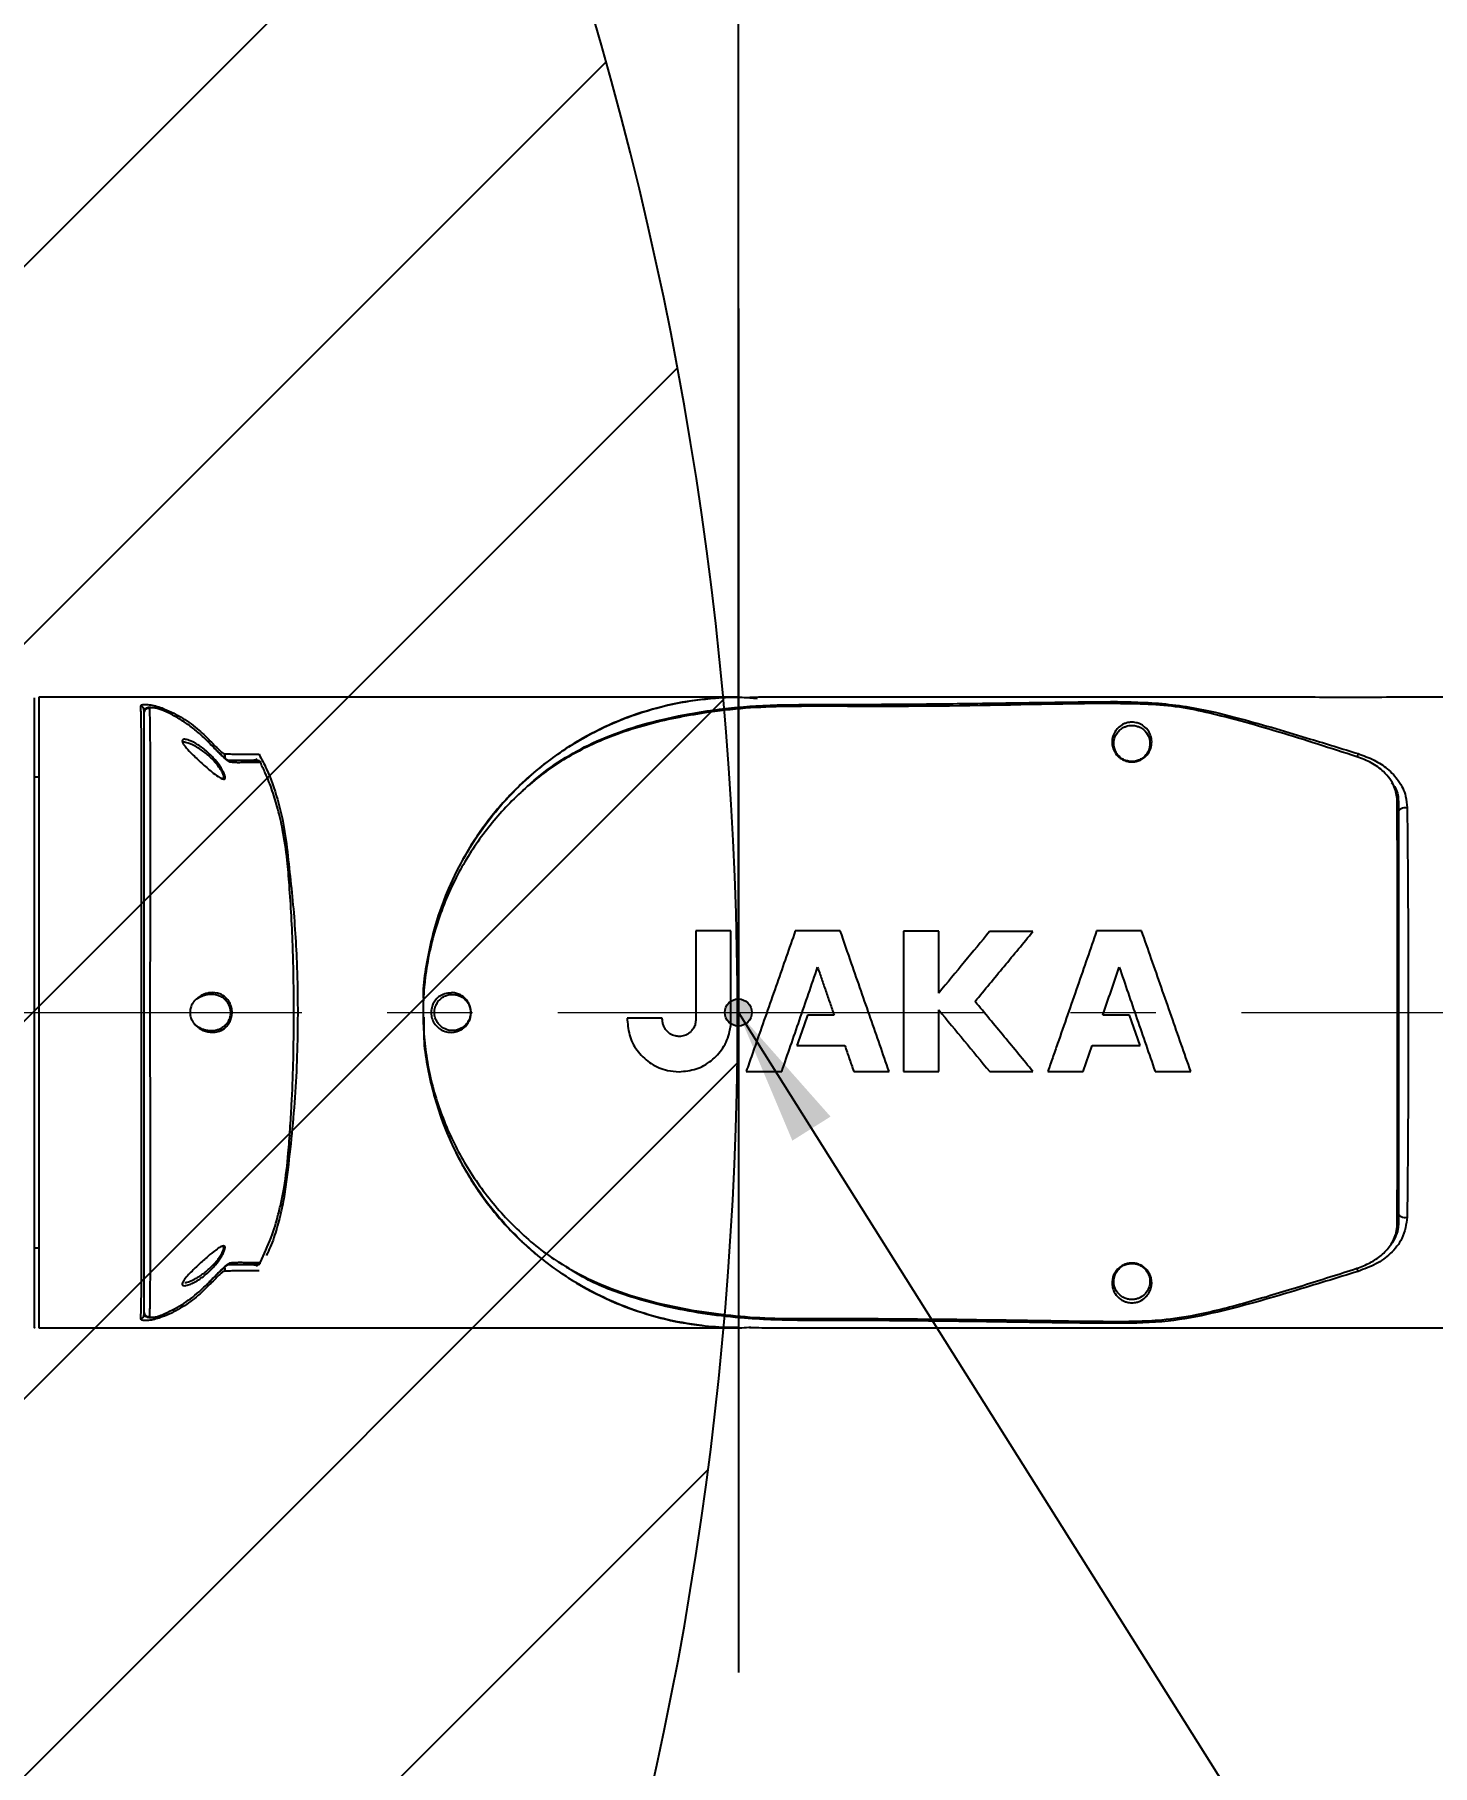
# Model space of a CAD drawing. Header units: millimetres. Extents: x 0 to 841, y 0 to 594.
# Drawn here: x 401.3 to 442.8, y 423.7 to 475.2 of the extents above; entities that cross this region are included whole.
import ezdxf

# ---------------------------------------------------------------- set-up
doc = ezdxf.new("R2010")
doc.units = ezdxf.units.MM
doc.header["$PDSIZE"] = -1
doc.linetypes.add('CENTERX2', pattern=[20.32, 12.7, -2.54, 2.54, -2.54])
doc.layers.add('细线层', color=7, linetype='Continuous', lineweight=25)
doc.styles.add('SLDTEXTSTYLE5', font='TXT', dxfattribs={"width": 0.605})
doc.dimstyles.new('SLDDIMSTYLE0', dxfattribs={"dimtxt": 5.5, "dimasz": 4.08, "dimexe": 0, "dimexo": 0.0625, "dimgap": 1.375, "dimtad": 2, "dimdec": 1, "dimlfac": 4, "dimrnd": 1e-09, "dimzin": 12, "dimdsep": 46, "dimtxsty": 'SLDTEXTSTYLE5', "dimsah": 1, "dimcen": 0.09, "dimadec": 0, "dimazin": 3, "dimtfac": 1, "dimtdec": 1, "dimtofl": 0, "dimtmove": 0, "dimatfit": 3, "dimfxl": 0, "dimfrac": 2, "dimtolj": 1, "dimtzin": 12, "dimarcsym": 0})
doc.dimstyles.new('SLDDIMSTYLE2', dxfattribs={"dimtxt": 5.5, "dimasz": 4.08, "dimexe": 0, "dimexo": 0.0625, "dimgap": 1.375, "dimtad": 0, "dimtih": 1, "dimtoh": 1, "dimdec": 1, "dimlfac": 4, "dimrnd": 1e-09, "dimzin": 12, "dimdsep": 46, "dimtxsty": 'SLDTEXTSTYLE5', "dimsah": 1, "dimcen": 0, "dimadec": 0, "dimazin": 3, "dimtfac": 1, "dimtdec": 1, "dimtofl": 0, "dimtmove": 0, "dimatfit": 3, "dimfxl": 0, "dimfrac": 2, "dimtolj": 1, "dimtzin": 12, "dimarcsym": 0})
doc.dimstyles.new('SLDDIMSTYLE5', dxfattribs={"dimtxt": 0.18, "dimasz": 4.08, "dimexe": 0, "dimexo": 0.0625, "dimgap": 0, "dimtad": 0, "dimtih": 1, "dimtoh": 1, "dimdec": 0, "dimrnd": 1e-09, "dimzin": 0, "dimdsep": 46, "dimtxsty": 'Standard', "dimsah": 1, "dimcen": 0.09, "dimadec": 0, "dimazin": 0, "dimtfac": 4.08, "dimtdec": 0, "dimtofl": 0, "dimtmove": 0, "dimatfit": 3, "dimfxl": 0, "dimfrac": 2, "dimtolj": 1, "dimtzin": 0, "dimarcsym": 0})

# ---------------------------------------------------------------- blocks, each defined once
blk = doc.blocks.new('_D')
at = {"layer": '细线层'}
for p, q in [((422.202, 446.122), (422.202, 484.32)), ((462.027, 453.747), (462.027, 484.32)), ((422.202, 482.32), (462.027, 482.32))]:
    blk.add_line(p, q, dxfattribs=at)
for points in [[(422.202, 482.32), (426.282, 481.812), (426.282, 482.828)], [(462.027, 482.32), (457.947, 482.828), (457.947, 481.812)]]:
    blk.add_solid(points, dxfattribs=at)
at = {"layer": '细线层', "insert": (431.287, 489.41), "char_height": 5.5, "attachment_point": 1, "style": 'SLDTEXTSTYLE5'}
blk.add_mtext('159.3', dxfattribs=at)
blk = doc.blocks.new('_D_2')
at = {"layer": '细线层'}
for p, q in [((395.878, 515.584), (433.499, 548.772)), ((433.499, 548.772), (464.489, 548.772)), ((317.044, 446.039), (395.878, 515.584))]:
    blk.add_line(p, q, dxfattribs=at)
blk.add_solid([(395.878, 515.584), (399.274, 517.902), (398.602, 518.664)], dxfattribs=at)
at = {"layer": '细线层', "char_height": 5.5, "attachment_point": 1, "style": 'SLDTEXTSTYLE5'}
for s, insert in [('S', (435.087, 555.862)), ('R420.5', (440.129, 555.862))]:
    blk.add_mtext(s, dxfattribs=dict(at, insert=insert))

msp = doc.modelspace()

# ---------------------------------------------------------------- hatches: boundary and pattern name
at = {"layer": '细线层'}
h = msp.add_hatch(dxfattribs=at)
h.set_pattern_fill('ANSI31', color=256, scale=2.5, style=0)
edge = h.paths.add_edge_path(flags=0)
edge.add_line((336.289, 405.501), (336.225, 348.796))
edge.add_arc((343.806, 400.872), 52.625, 261.7179, 300.6469)
edge.add_arc((317.044, 446.039), 105.125, 300.64689, 599.35311)
edge.add_arc((290.282, 400.872), 52.625, 239.3531, 278.2821)
edge.add_line((297.863, 348.796), (297.864, 405.47))
edge.add_arc((317.044, 446.039), 44.875, -64.6046, 244.697, ccw=False)
h = msp.add_hatch(color=256, dxfattribs=at)
edge = h.paths.add_edge_path(flags=0)
edge.add_arc((422.202, 446.122), 0.403, 0, 360)

# ---------------------------------------------------------------- linework, layer by layer
at = {"color": 7, "linetype": 'Continuous', "lineweight": 25}
for p, q in [((401.402, 455.497), (401.402, 436.747)), ((401.402, 453.122), (401.277, 453.122)), ((421.977, 448.554), (420.932, 448.554)), ((425.232, 448.549), (423.894, 448.549)), ((428.16, 448.545), (427.108, 448.545)), ((430.961, 448.533), (429.673, 448.533)), ((434.192, 448.549), (432.855, 448.549)), ((418.899, 445.957), (418.898, 445.904)), ((419.936, 445.957), (418.899, 445.957)), ((425.05, 446.039), (424.254, 446.039)), ((433.833, 446.039), (433.037, 446.039)), ((434.15, 445.136), (433.833, 446.039)), ((423.937, 445.136), (425.366, 445.136)), ((432.456, 444.372), (432.721, 445.136)), ((432.721, 445.136), (434.15, 445.136)), ((422.435, 444.372), (423.495, 444.372)), ((425.631, 444.372), (426.681, 444.372)), ((427.108, 444.366), (428.16, 444.366)), ((429.674, 444.367), (430.961, 444.367)), ((431.406, 444.372), (432.456, 444.372)), ((401.277, 439.122), (401.402, 439.122))]:
    msp.add_line(p, q, dxfattribs=at)
at = {"color": 8, "linetype": 'Continuous', "lineweight": 25}
msp.add_line((407.893, 438.584), (407.917, 438.636), dxfattribs=at)
at = {"color": 7, "linetype": 'Continuous', "lineweight": 25, "flags": 128}
for points in [[(422.202, 455.497), (422.201, 455.497), (422.117, 455.497), (421.858, 455.497), (421.461, 455.497), (420.964, 455.497), (420.4, 455.497), (419.42, 455.497), (418.454, 455.497), (417.542, 455.497), (416.686, 455.497), (415.889, 455.497), (414.972, 455.497), (413.889, 455.497), (412.801, 455.497), (411.995, 455.497), (411.344, 455.497), (410.248, 455.497), (409.27, 455.497), (408.766, 455.497), (408.346, 455.497), (408.015, 455.497), (407.625, 455.497), (407.179, 455.497), (406.768, 455.497), (406.47, 455.497), (406.257, 455.497), (405.993, 455.497), (405.633, 455.497), (405.141, 455.497), (404.6, 455.497), (403.839, 455.497), (403.357, 455.497), (402.795, 455.497), (402.147, 455.497), (401.402, 455.497), (401.402, 455.497)], [(441.827, 452.073), (441.832, 452.106), (441.848, 452.138), (441.874, 452.167), (441.909, 452.19), (441.949, 452.206), (441.994, 452.216), (442.041, 452.217), (442.087, 452.211)], [(441.827, 440.172), (441.832, 440.138), (441.848, 440.106), (441.874, 440.078), (441.909, 440.055), (441.949, 440.038), (441.994, 440.029), (442.041, 440.027), (442.087, 440.034)]]:
    msp.add_lwpolyline(points, dxfattribs=at)
at = {"color": 8, "linetype": 'Continuous', "lineweight": 25, "flags": 128}
for points in [[(405.071, 455.178), (405.068, 455.172), (405.065, 455.162), (405.06, 455.151), (405.055, 455.136), (405.049, 455.12)], [(406.489, 454.206), (406.484, 454.201), (406.477, 454.194), (406.468, 454.186), (406.457, 454.175), (406.446, 454.165)], [(440.627, 453.821), (440.623, 453.807), (440.618, 453.79), (440.613, 453.771), (440.606, 453.75), (440.6, 453.728)], [(440.627, 438.424), (440.623, 438.438), (440.618, 438.454), (440.613, 438.473), (440.606, 438.495), (440.6, 438.517)], [(405.05, 437.121), (405.055, 437.108), (405.06, 437.094), (405.065, 437.082), (405.068, 437.073), (405.071, 437.067)]]:
    msp.add_lwpolyline(points, dxfattribs=at)
at = {"color": 7, "linetype": 'Continuous', "lineweight": 25}
for centre, radius, start, end in [((404.405, 455.116), 0.122, 0.5205, 75.9617), ((404.651, 455.037), 0.124, 71.3802, 178.6524), ((441.787, 452.389), 0.0405, 6.3085, 82.3297), ((441.787, 439.856), 0.0405, 277.6736, 353.6881), ((404.405, 437.129), 0.122, 284.0346, 359.4815), ((404.651, 437.208), 0.124, 181.3492, 288.6182)]:
    msp.add_arc(centre, radius, start, end, dxfattribs=at)
at = {"color": 8, "linetype": 'Continuous', "lineweight": 25}
for centre, radius, start, end in [((406.813, 453.747), 0.128, 333.7362, 34.1115), ((406.99, 453.501), 0.122, 31.428, 87.8718), ((406.813, 438.497), 0.128, 325.8895, 26.6445), ((406.99, 438.744), 0.122, 276.7608, 328.556)]:
    msp.add_arc(centre, radius, start, end, dxfattribs=at)
at = {"color": 7, "linetype": 'Continuous', "lineweight": 25}
for points, knots in [([(401.277, 446.122), (401.277, 446.512), (401.277, 447.331), (401.277, 448.368), (401.277, 449.376), (401.277, 450.35), (401.277, 451.261), (401.277, 452.108), (401.277, 452.891), (401.277, 453.574), (401.277, 454.038), (401.277, 454.355), (401.277, 454.727), (401.277, 455.048), (401.277, 455.315), (401.277, 455.477), (401.277, 455.478), (401.277, 455.479)], [0, 0, 0, 0, 0.079236, 0.166692, 0.214505, 0.29385, 0.381274, 0.429012, 0.508343, 0.595748, 0.643477, 0.676458, 0.722889, 0.810345, 0.858102, 0.93746, 1, 1, 1, 1]), ([(404.434, 455.234), (404.439, 455.247), (404.448, 455.273), (404.536, 455.289), (404.68, 455.281), (404.869, 455.247), (405.003, 455.201), (405.071, 455.178)], [0, 0, 0, 0, 0.184073, 0.380102, 0.579128, 0.788491, 1, 1, 1, 1]), ([(404.434, 437.01), (404.437, 437.069), (404.441, 437.187), (404.446, 437.414), (404.45, 437.674), (404.453, 438), (404.455, 438.477), (404.457, 439.084), (404.457, 439.694), (404.457, 440.198), (404.456, 440.682), (404.456, 441.272), (404.455, 441.905), (404.454, 442.569), (404.454, 443.257), (404.453, 443.966), (404.453, 444.701), (404.453, 445.669), (404.453, 446.634), (404.453, 447.574), (404.453, 448.496), (404.454, 449.388), (404.455, 450.228), (404.456, 451.038), (404.457, 451.789), (404.457, 452.468), (404.457, 452.889), (404.456, 453.425), (404.455, 453.942), (404.451, 454.448), (404.448, 454.746), (404.443, 454.957), (404.44, 455.103), (404.436, 455.191), (404.434, 455.234)], [0, 0, 0, 0, 0.0268692, 0.0538243, 0.0810252, 0.1083066, 0.1430155, 0.1957432, 0.2315858, 0.2496141, 0.2772523, 0.3050672, 0.3334666, 0.3620796, 0.3897446, 0.4176193, 0.4461666, 0.4749505, 0.527967, 0.5548836, 0.5821988, 0.6348377, 0.6615432, 0.6886173, 0.7422637, 0.7696832, 0.7972586, 0.8152847, 0.8696839, 0.9068157, 0.9441686, 0.9594834, 0.9797236, 1, 1, 1, 1]), ([(404.527, 455.117), (404.527, 454.988), (404.527, 454.692), (404.527, 454.092), (404.527, 453.437), (404.527, 452.779), (404.527, 451.913), (404.527, 450.809), (404.527, 449.577), (404.527, 448.265), (404.527, 446.878), (404.527, 445.454), (404.527, 444.011), (404.527, 442.625), (404.527, 441.337), (404.527, 440.342), (404.527, 439.586), (404.527, 438.828), (404.527, 438.12), (404.527, 437.502), (404.527, 437.253), (404.527, 437.128)], [0, 0, 0, 0, 0.055954, 0.128591, 0.165743, 0.203186, 0.256864, 0.311792, 0.364196, 0.418035, 0.470772, 0.525058, 0.580457, 0.637647, 0.692991, 0.749941, 0.784608, 0.819577, 0.891417, 0.945382, 1, 1, 1, 1]), ([(404.74, 455.195), (404.705, 455.196), (404.649, 455.196), (404.58, 455.158), (404.542, 455.117), (404.538, 455.09), (404.537, 455.083)], [0, 0, 0, 0, 0.4548862, 0.703277, 0.9280051, 1, 1, 1, 1]), ([(404.691, 455.155), (404.693, 455.091), (404.697, 454.962), (404.702, 454.723), (404.705, 454.453), (404.708, 454.138), (404.709, 453.788), (404.711, 453.307), (404.711, 452.703), (404.711, 452.005), (404.71, 451.374), (404.71, 450.788), (404.709, 450.162), (404.709, 449.505), (404.708, 448.826), (404.708, 448.127), (404.707, 447.402), (404.707, 446.679), (404.707, 445.97), (404.707, 445.278), (404.707, 444.585), (404.708, 443.684), (404.708, 442.815), (404.709, 441.998), (404.71, 441.407), (404.71, 440.844), (404.711, 440.313), (404.711, 439.814), (404.711, 439.267), (404.71, 438.677), (404.707, 438.016), (404.703, 437.576), (404.697, 437.264), (404.693, 437.157), (404.691, 437.09)], [0, 0, 0, 0, 0.027221, 0.054515, 0.082026, 0.10961, 0.139869, 0.166406, 0.214221, 0.255127, 0.282652, 0.31035, 0.338628, 0.367118, 0.394671, 0.422434, 0.450871, 0.479545, 0.505807, 0.532257, 0.558995, 0.58613, 0.638483, 0.664955, 0.691845, 0.71857, 0.745618, 0.772822, 0.800334, 0.842611, 0.890071, 0.954659, 0.971631, 1, 1, 1, 1]), ([(405.073, 455.111), (405.032, 455.127), (404.951, 455.158), (404.843, 455.183), (404.795, 455.185), (404.775, 455.186)], [0, 0, 0, 0, 0.372603, 0.742451, 1, 1, 1, 1]), ([(405.071, 455.178), (405.254, 455.096), (405.626, 454.932), (406.026, 454.64), (406.309, 454.39), (406.429, 454.267), (406.489, 454.206)], [0, 0, 0, 0, 0.346453, 0.702578, 0.85166, 1, 1, 1, 1]), ([(406.398, 454.208), (406.315, 454.288), (406.147, 454.45), (405.871, 454.668), (405.574, 454.866), (405.333, 454.994), (405.164, 455.073), (405.103, 455.098), (405.073, 455.111)], [0, 0, 0, 0, 0.21555, 0.432423, 0.654024, 0.877514, 0.938735, 1, 1, 1, 1]), ([(440.59, 453.73), (439.82, 453.978), (438.664, 454.349), (437.207, 454.777), (436.221, 455.024), (435.316, 455.222), (434.383, 455.294), (432.909, 455.321), (430.131, 455.259), (426.86, 455.206), (424.031, 455.242), (422.412, 455.184), (421.313, 455.057), (420.037, 454.836), (418.882, 454.527), (417.836, 454.095), (416.94, 453.628), (416.161, 453.076), (415.47, 452.425), (414.829, 451.73), (414.27, 450.965), (413.666, 449.897), (413.175, 448.703), (412.902, 447.433), (412.804, 446.166), (412.857, 445.167), (413.037, 444.195), (413.294, 443.255), (413.664, 442.356), (414.141, 441.505), (414.696, 440.679), (415.355, 439.917), (416.101, 439.234), (416.825, 438.694), (417.736, 438.182), (418.827, 437.746), (419.958, 437.431), (421.105, 437.215), (422.264, 437.077), (423.429, 437.012), (424.599, 437.027), (426.943, 437.017), (429.356, 436.994), (431.841, 436.951), (433.285, 436.932), (434.623, 436.938), (436.017, 437.154), (437.415, 437.521), (438.994, 438.005), (440.058, 438.344), (440.59, 438.514)], [0, 0, 0, 0, 0.036749, 0.055132, 0.069015, 0.082926, 0.097132, 0.111421, 0.149899, 0.223346, 0.260056, 0.278424, 0.296889, 0.310261, 0.337274, 0.350985, 0.361594, 0.383123, 0.394077, 0.404666, 0.42607, 0.436908, 0.46038, 0.484413, 0.495538, 0.518103, 0.529569, 0.540406, 0.562352, 0.57348, 0.584726, 0.607494, 0.619037, 0.630638, 0.648459, 0.666297, 0.683929, 0.701704, 0.719272, 0.736914, 0.754673, 0.772433, 0.84338, 0.864349, 0.885317, 0.909006, 0.924986, 0.949258, 0.974624, 1, 1, 1, 1]), ([(412.844, 446.553), (412.843, 446.609), (412.832, 446.934), (412.928, 447.528), (413.1, 448.431), (413.412, 449.42), (413.828, 450.353), (414.347, 451.254), (414.97, 452.114), (415.709, 452.9), (416.422, 453.511), (417.07, 453.975), (417.747, 454.38), (418.463, 454.73), (419.325, 455.062), (420.345, 455.338), (421.389, 455.474), (422.2, 455.515), (422.615, 455.477), (422.762, 455.463)], [0, 0, 0, 0, 0.0111775, 0.0657501, 0.1207537, 0.1971391, 0.2746149, 0.3268103, 0.4071078, 0.4887302, 0.5440786, 0.5967055, 0.6497047, 0.7032786, 0.7576411, 0.836203, 0.9160223, 0.9701142, 1, 1, 1, 1]), ([(422.762, 455.463), (422.445, 455.481), (421.895, 455.511), (420.956, 455.428), (419.917, 455.243), (418.911, 454.92), (417.947, 454.494), (417.028, 453.973), (416.185, 453.335), (415.582, 452.77), (415.154, 452.314), (414.632, 451.683), (414.136, 450.937), (413.65, 450.001), (413.254, 449.02), (413.007, 447.994), (412.884, 447.297), (412.875, 447.021), (412.873, 446.98)], [0, 0, 0, 0, 0.065833, 0.114586, 0.195633, 0.28493, 0.333692, 0.414764, 0.504088, 0.552865, 0.586565, 0.634007, 0.723369, 0.772167, 0.853253, 0.942594, 0.991381, 1, 1, 1, 1]), ([(452.152, 455.497), (451.749, 455.497), (450.906, 455.497), (449.646, 455.497), (448.409, 455.497), (447.255, 455.496), (446.178, 455.496), (445.009, 455.496), (443.772, 455.496), (442.492, 455.496), (441.369, 455.495), (440.329, 455.495), (439.404, 455.495), (438.61, 455.496), (437.858, 455.496), (437.092, 455.496), (436.279, 455.496), (435.633, 455.496), (435.07, 455.497), (434.516, 455.497), (433.811, 455.497), (432.994, 455.497), (432.153, 455.498), (431.308, 455.498), (430.143, 455.498), (428.63, 455.498), (426.9, 455.497), (425.508, 455.497), (424.472, 455.496), (423.731, 455.496), (423.109, 455.496), (422.686, 455.495), (422.526, 455.495), (422.552, 455.494), (422.556, 455.494)], [0, 0, 0, 0, 0.036672, 0.076873, 0.114802, 0.149432, 0.182083, 0.213012, 0.255922, 0.294868, 0.32971, 0.36076, 0.396456, 0.425693, 0.449315, 0.486667, 0.525371, 0.56142, 0.577166, 0.593073, 0.616071, 0.642292, 0.667311, 0.692744, 0.719387, 0.773634, 0.830981, 0.877214, 0.90105, 0.924772, 0.949053, 0.973611, 0.996377, 1, 1, 1, 1]), ([(433.893, 454.755), (433.912, 454.755), (433.96, 454.754), (434.049, 454.74), (434.171, 454.697), (434.333, 454.589), (434.482, 454.371), (434.513, 454.094), (434.411, 453.843), (434.278, 453.698), (434.135, 453.615), (434.016, 453.582), (433.902, 453.571), (433.785, 453.58), (433.643, 453.627), (433.495, 453.724), (433.351, 453.908), (433.285, 454.192), (433.359, 454.442), (433.512, 454.615), (433.627, 454.693), (433.751, 454.738), (433.834, 454.753), (433.883, 454.755), (433.893, 454.755)], [0, 0, 0, 0, 0.010349, 0.026296, 0.05037, 0.092973, 0.180072, 0.308869, 0.37721, 0.427737, 0.459927, 0.48549, 0.498017, 0.523295, 0.54847, 0.584142, 0.639814, 0.732041, 0.859595, 0.905554, 0.951711, 0.97293, 0.994323, 1, 1, 1, 1]), ([(433.893, 454.66), (433.884, 454.659), (433.842, 454.658), (433.799, 454.651), (433.739, 454.635), (433.649, 454.603), (433.545, 454.532), (433.405, 454.374), (433.339, 454.148), (433.398, 453.89), (433.528, 453.722), (433.664, 453.634), (433.794, 453.591), (433.902, 453.582), (434.006, 453.592), (434.115, 453.623), (434.246, 453.699), (434.367, 453.831), (434.46, 454.059), (434.431, 454.31), (434.295, 454.508), (434.148, 454.606), (434.036, 454.645), (433.954, 454.659), (433.91, 454.66), (433.893, 454.66)], [0, 0, 0, 0, 0.005428, 0.024171, 0.026117, 0.046995, 0.093214, 0.139713, 0.269383, 0.362718, 0.418361, 0.453406, 0.477722, 0.501881, 0.513867, 0.538533, 0.570105, 0.620502, 0.689505, 0.820445, 0.908696, 0.951246, 0.974795, 0.990118, 1, 1, 1, 1]), ([(406.9, 453.064), (406.885, 453.066), (406.843, 453.071), (406.723, 453.14), (406.519, 453.296), (406.247, 453.532), (405.989, 453.775), (405.806, 453.967), (405.709, 454.089), (405.664, 454.173), (405.663, 454.224), (405.693, 454.244), (405.755, 454.252), (405.895, 454.217), (406.135, 454.095), (406.404, 453.893), (406.632, 453.66), (406.792, 453.447), (406.887, 453.285), (406.937, 453.165), (406.944, 453.089), (406.923, 453.066), (406.904, 453.064), (406.9, 453.064)], [0, 0, 0, 0, 0.026826, 0.075592, 0.141306, 0.227794, 0.315489, 0.368138, 0.406158, 0.434307, 0.462581, 0.4877, 0.502047, 0.555021, 0.632951, 0.714645, 0.788866, 0.843784, 0.886876, 0.922994, 0.959221, 0.992481, 1, 1, 1, 1]), ([(406.815, 453.093), (406.832, 453.089), (406.853, 453.083), (406.883, 453.087), (406.895, 453.098), (406.903, 453.13), (406.898, 453.178), (406.849, 453.287), (406.754, 453.436), (406.595, 453.629), (406.369, 453.84), (406.103, 454.022), (405.867, 454.132), (405.727, 454.165), (405.685, 454.158), (405.677, 454.157)], [0, 0, 0, 0, 0.049169, 0.062886, 0.122456, 0.123308, 0.188983, 0.254856, 0.334271, 0.436625, 0.576303, 0.730894, 0.878145, 0.977054, 1, 1, 1, 1]), ([(407.018, 453.618), (407.018, 453.618), (407.021, 453.617), (407.006, 453.625), (406.971, 453.652), (406.894, 453.719), (406.772, 453.837), (406.607, 454.002), (406.47, 454.141), (406.39, 454.221), (406.377, 454.235)], [0, 0, 0, 0, 0.012003, 0.068229, 0.155833, 0.291654, 0.48012, 0.699871, 0.94944, 1, 1, 1, 1]), ([(407.094, 453.564), (407.09, 453.565), (407.069, 453.568), (407.006, 453.611), (406.901, 453.705), (406.789, 453.815), (406.676, 453.927), (406.545, 454.059), (406.448, 454.158), (406.398, 454.208)], [0, 0, 0, 0, 0.0487, 0.211106, 0.409046, 0.53454, 0.66338, 0.829217, 1, 1, 1, 1]), ([(406.489, 454.206), (406.546, 454.147), (406.649, 454.04), (406.778, 453.916), (406.863, 453.845), (406.904, 453.821), (406.917, 453.819), (406.919, 453.819)], [0, 0, 0, 0, 0.328416, 0.594619, 0.797359, 0.960558, 1, 1, 1, 1]), ([(406.919, 453.819), (407.001, 453.816), (407.163, 453.809), (407.25, 453.803), (407.405, 453.806), (407.616, 453.81), (407.837, 453.807), (407.949, 453.805)], [0, 0, 0, 0, 0.230922, 0.463262, 0.623333, 0.81068, 1, 1, 1, 1]), ([(406.991, 453.622), (407.056, 453.622), (407.186, 453.622), (407.267, 453.622), (407.442, 453.622), (407.668, 453.622), (407.843, 453.622), (407.917, 453.622)], [0, 0, 0, 0, 0.238054, 0.476897, 0.667442, 0.859575, 1, 1, 1, 1]), ([(407.99, 453.551), (407.928, 453.553), (407.815, 453.556), (407.67, 453.555), (407.527, 453.554), (407.415, 453.553), (407.333, 453.55), (407.268, 453.555), (407.164, 453.56), (407.094, 453.564)], [0, 0, 0, 0, 0.122145, 0.218426, 0.31501, 0.509748, 0.632285, 0.754901, 1, 1, 1, 1]), ([(407.893, 453.661), (407.881, 453.651), (407.857, 453.632), (407.822, 453.623), (407.802, 453.622), (407.797, 453.622)], [0, 0, 0, 0, 0.4302628, 0.8598787, 1, 1, 1, 1]), ([(407.917, 453.622), (407.923, 453.622), (407.935, 453.621), (407.948, 453.616), (407.958, 453.61), (407.964, 453.606), (407.97, 453.6), (407.977, 453.591), (407.985, 453.576), (407.989, 453.562), (407.99, 453.554), (407.99, 453.552), (407.99, 453.551)], [0, 0, 0, 0, 0.1350652, 0.2746469, 0.3843408, 0.4396745, 0.4940426, 0.6094587, 0.7775223, 0.9489965, 0.9933255, 1, 1, 1, 1]), ([(407.99, 438.693), (408.102, 438.935), (408.317, 439.398), (408.501, 440.018), (408.62, 440.519), (408.734, 441.121), (408.817, 441.833), (408.874, 442.653), (408.93, 443.545), (408.967, 444.475), (408.985, 445.573), (408.985, 446.48), (408.975, 447.331), (408.955, 448.107), (408.915, 448.965), (408.857, 449.85), (408.789, 450.707), (408.678, 451.464), (408.523, 452.152), (408.351, 452.718), (408.173, 453.18), (408.039, 453.452), (407.99, 453.551)], [0, 0, 0, 0, 0.052847, 0.10106, 0.128037, 0.155, 0.222637, 0.270236, 0.317995, 0.400087, 0.454848, 0.536024, 0.579971, 0.62393, 0.689914, 0.750464, 0.800029, 0.860524, 0.902043, 0.939877, 0.977938, 1, 1, 1, 1]), ([(441.792, 452.429), (441.775, 452.566), (441.738, 452.864), (441.453, 453.253), (441.043, 453.558), (440.739, 453.674), (440.59, 453.73)], [0, 0, 0, 0, 0.264501, 0.57911, 0.793515, 1, 1, 1, 1]), ([(440.627, 453.821), (440.791, 453.762), (441.118, 453.643), (441.532, 453.364), (441.865, 453.002), (442.054, 452.602), (442.078, 452.325), (442.087, 452.211)], [0, 0, 0, 0, 0.183275, 0.367283, 0.575619, 0.824948, 1, 1, 1, 1]), ([(441.613, 452.964), (441.659, 452.909), (441.81, 452.73), (441.82, 452.531), (441.827, 452.394)], [0, 0, 0, 0, 0.3061555, 1, 1, 1, 1]), ([(441.792, 439.815), (441.793, 440.027), (441.794, 440.451), (441.796, 441.167), (441.797, 441.95), (441.799, 442.884), (441.8, 443.986), (441.801, 445.242), (441.801, 446.541), (441.8, 447.794), (441.799, 448.984), (441.797, 450.114), (441.795, 451.197), (441.794, 451.891), (441.792, 452.289), (441.792, 452.372), (441.792, 452.429)], [0, 0, 0, 0, 0.064229, 0.128967, 0.195538, 0.26286, 0.350351, 0.440228, 0.527826, 0.618287, 0.701392, 0.786444, 0.879431, 0.974289, 0.98211, 1, 1, 1, 1]), ([(441.827, 452.394), (441.827, 452.311), (441.827, 451.929), (441.827, 451.174), (441.827, 450.107), (441.827, 448.976), (441.827, 447.806), (441.827, 446.552), (441.827, 445.273), (441.827, 444.01), (441.827, 442.928), (441.827, 442.009), (441.827, 441.24), (441.827, 440.511), (441.827, 440.072), (441.827, 439.851)], [0, 0, 0, 0, 0.025735, 0.118835, 0.213684, 0.296819, 0.381801, 0.469348, 0.55972, 0.647108, 0.737008, 0.801067, 0.865833, 0.932616, 1, 1, 1, 1]), ([(442.087, 452.211), (442.09, 451.994), (442.095, 451.559), (442.101, 450.827), (442.108, 450.033), (442.113, 449.088), (442.118, 447.979), (442.121, 446.724), (442.121, 445.435), (442.118, 444.194), (442.113, 443.015), (442.107, 442.178), (442.1, 441.294), (442.094, 440.648), (442.089, 440.16), (442.087, 440.034)], [0, 0, 0, 0, 0.066637, 0.133815, 0.202938, 0.272855, 0.363906, 0.45744, 0.548659, 0.642734, 0.730564, 0.820377, 0.848422, 0.960936, 1, 1, 1, 1]), ([(420.932, 448.554), (420.932, 448.34), (420.932, 447.912), (420.932, 447.253), (420.933, 446.581), (420.933, 446.129), (420.933, 445.903)], [0, 0, 0, 0, 0.246575, 0.494447, 0.746481, 1, 1, 1, 1]), ([(421.976, 446.022), (421.976, 446.233), (421.976, 446.656), (421.977, 447.291), (421.977, 447.926), (421.977, 448.344), (421.977, 448.554)], [0, 0, 0, 0, 0.24679, 0.49486, 0.746793, 1, 1, 1, 1]), ([(423.894, 448.549), (423.805, 448.293), (423.626, 447.781), (423.35, 446.991), (423.069, 446.186), (422.821, 445.476), (422.609, 444.871), (422.493, 444.539), (422.435, 444.372)], [0, 0, 0, 0, 0.186679, 0.374616, 0.566616, 0.760069, 0.879865, 1, 1, 1, 1]), ([(426.681, 444.372), (426.59, 444.633), (426.409, 445.156), (426.131, 445.957), (425.85, 446.768), (425.547, 447.639), (425.343, 448.227), (425.232, 448.549)], [0, 0, 0, 0, 0.187928, 0.377137, 0.570478, 0.765268, 1, 1, 1, 1]), ([(427.108, 448.545), (427.108, 448.3), (427.108, 447.811), (427.108, 447.053), (427.108, 446.282), (427.108, 445.379), (427.108, 444.744), (427.108, 444.366)], [0, 0, 0, 0, 0.1788947, 0.3590051, 0.5430199, 0.728418, 1, 1, 1, 1]), ([(428.16, 446.702), (428.16, 447.011), (428.16, 447.633), (428.16, 448.24), (428.16, 448.545)], [0, 0, 0, 0, 0.497411, 1, 1, 1, 1]), ([(429.673, 448.533), (429.424, 448.231), (428.923, 447.625), (428.415, 447.01), (428.16, 446.702)], [0, 0, 0, 0, 0.498532, 1, 1, 1, 1]), ([(429.24, 446.45), (429.383, 446.624), (429.671, 446.973), (430.102, 447.494), (430.533, 448.015), (430.818, 448.36), (430.961, 448.533)], [0, 0, 0, 0, 0.248834, 0.498132, 0.748833, 1, 1, 1, 1]), ([(432.855, 448.549), (432.761, 448.279), (432.573, 447.737), (432.283, 446.901), (431.989, 446.052), (431.743, 445.343), (431.548, 444.782), (431.454, 444.509), (431.406, 444.372)], [0, 0, 0, 0, 0.197129, 0.395594, 0.598317, 0.802542, 0.901184, 1, 1, 1, 1]), ([(435.652, 444.372), (435.558, 444.642), (435.368, 445.184), (435.076, 446.021), (434.779, 446.871), (434.482, 447.72), (434.288, 448.275), (434.192, 448.549)], [0, 0, 0, 0, 0.195381, 0.392677, 0.595756, 0.800559, 1, 1, 1, 1]), ([(423.495, 444.372), (423.582, 444.624), (423.755, 445.128), (424.02, 445.9), (424.289, 446.683), (424.469, 447.204), (424.559, 447.466)], [0, 0, 0, 0, 0.245773, 0.493159, 0.745689, 1, 1, 1, 1]), ([(424.559, 447.466), (424.599, 447.348), (424.681, 447.112), (424.803, 446.756), (424.927, 446.398), (425.009, 446.159), (425.05, 446.039)], [0, 0, 0, 0, 0.249105, 0.498563, 0.7491, 1, 1, 1, 1]), ([(433.037, 446.039), (433.119, 446.277), (433.283, 446.755), (433.446, 447.228), (433.528, 447.466)], [0, 0, 0, 0, 0.49875, 1, 1, 1, 1]), ([(433.528, 447.466), (433.615, 447.213), (433.79, 446.704), (434.056, 445.93), (434.324, 445.15), (434.502, 444.632), (434.592, 444.372)], [0, 0, 0, 0, 0.246308, 0.494041, 0.746247, 1, 1, 1, 1]), ([(406.607, 445.533), (406.571, 445.532), (406.439, 445.531), (406.241, 445.595), (406.054, 445.738), (405.949, 445.885), (405.898, 446.031), (405.893, 446.173), (405.929, 446.316), (406.018, 446.467), (406.189, 446.621), (406.361, 446.689), (406.569, 446.722), (406.757, 446.703), (406.953, 446.585), (407.071, 446.439), (407.135, 446.278), (407.153, 446.113), (407.131, 445.957), (407.07, 445.807), (406.954, 445.66), (406.791, 445.56), (406.664, 445.541), (406.607, 445.533)], [0, 0, 0, 0, 0.033003, 0.119054, 0.176474, 0.217205, 0.248376, 0.279724, 0.307475, 0.345687, 0.401747, 0.483232, 0.50058, 0.589241, 0.650921, 0.697243, 0.734111, 0.77117, 0.803772, 0.836557, 0.883678, 0.947878, 1, 1, 1, 1]), ([(406.698, 445.606), (406.712, 445.61), (406.741, 445.618), (406.795, 445.639), (406.853, 445.669), (406.9, 445.702), (406.933, 445.729), (406.964, 445.758), (407.001, 445.802), (407.032, 445.847), (407.057, 445.893), (407.074, 445.932), (407.088, 445.974), (407.099, 446.017), (407.106, 446.062), (407.108, 446.109), (407.108, 446.159), (407.102, 446.211), (407.091, 446.26), (407.076, 446.308), (407.057, 446.353), (407.032, 446.397), (407.002, 446.443), (406.965, 446.485), (406.926, 446.521), (406.897, 446.544), (406.859, 446.571), (406.809, 446.6), (406.751, 446.623), (406.707, 446.637), (406.676, 446.644), (406.628, 446.654), (406.58, 446.659), (406.531, 446.66), (406.498, 446.659), (406.463, 446.657), (406.427, 446.653), (406.394, 446.647), (406.355, 446.639), (406.295, 446.622), (406.221, 446.595), (406.15, 446.556), (406.104, 446.527), (406.088, 446.514), (406.085, 446.512)], [0, 0, 0, 0, 0.023037, 0.048474, 0.091273, 0.125979, 0.13522, 0.155225, 0.188974, 0.216461, 0.230218, 0.258066, 0.272201, 0.285704, 0.313179, 0.3272, 0.34245, 0.373706, 0.389757, 0.405153, 0.436512, 0.452483, 0.472121, 0.512056, 0.532354, 0.550027, 0.567699, 0.603703, 0.640106, 0.665686, 0.678508, 0.691272, 0.743514, 0.756704, 0.769847, 0.796484, 0.811732, 0.826995, 0.850571, 0.874145, 0.922034, 0.970538, 0.994637, 1, 1, 1, 1]), ([(413.707, 446.713), (413.783, 446.699), (413.916, 446.675), (414.087, 446.548), (414.191, 446.403), (414.245, 446.254), (414.259, 446.105), (414.237, 445.965), (414.182, 445.826), (414.07, 445.678), (413.867, 445.546), (413.639, 445.516), (413.39, 445.577), (413.218, 445.701), (413.116, 445.873), (413.081, 445.987), (413.068, 446.066), (413.066, 446.145), (413.074, 446.224), (413.099, 446.329), (413.178, 446.489), (413.361, 446.673), (413.578, 446.698), (413.707, 446.713)], [0, 0, 0, 0, 0.071838, 0.124447, 0.159478, 0.187009, 0.214707, 0.238641, 0.263041, 0.301322, 0.359294, 0.451581, 0.513004, 0.620581, 0.668308, 0.685168, 0.702169, 0.714433, 0.726682, 0.745711, 0.782689, 0.870357, 1, 1, 1, 1]), ([(413.744, 446.658), (413.744, 446.658), (413.665, 446.664), (413.549, 446.647), (413.379, 446.564), (413.266, 446.457), (413.194, 446.311), (413.171, 446.215), (413.163, 446.143), (413.165, 446.071), (413.177, 445.999), (413.209, 445.895), (413.302, 445.739), (413.458, 445.627), (413.682, 445.572), (413.887, 445.599), (414.072, 445.718), (414.174, 445.852), (414.224, 445.979), (414.243, 446.098), (414.237, 446.187), (414.219, 446.276), (414.182, 446.378), (414.088, 446.51), (413.933, 446.624), (413.813, 446.646), (413.744, 446.658)], [0, 0, 0, 0, 0.000361, 0.084349, 0.132091, 0.220919, 0.25785, 0.276445, 0.288193, 0.29989, 0.316324, 0.332945, 0.38085, 0.490065, 0.552453, 0.645756, 0.703651, 0.741246, 0.764826, 0.787694, 0.809442, 0.814193, 0.840751, 0.875102, 0.927537, 1, 1, 1, 1]), ([(430.961, 444.367), (430.819, 444.539), (430.535, 444.883), (430.105, 445.403), (429.673, 445.926), (429.384, 446.275), (429.24, 446.45)], [0, 0, 0, 0, 0.248849, 0.4981471, 0.7488332, 1, 1, 1, 1]), ([(401.277, 436.754), (401.277, 436.752), (401.277, 436.727), (401.277, 436.823), (401.277, 437.025), (401.277, 437.349), (401.277, 437.77), (401.277, 438.315), (401.277, 438.951), (401.277, 439.67), (401.277, 440.484), (401.277, 441.363), (401.277, 442.297), (401.277, 443.288), (401.277, 444.18), (401.277, 444.877), (401.277, 445.533), (401.277, 445.936), (401.277, 446.122)], [0, 0, 0, 0, 0.007855, 0.087197, 0.174616, 0.222351, 0.301712, 0.389152, 0.436901, 0.516271, 0.603723, 0.651478, 0.730809, 0.818215, 0.865944, 0.917971, 0.96205, 1, 1, 1, 1]), ([(406.038, 445.771), (406.038, 445.771), (406.047, 445.763), (406.079, 445.736), (406.127, 445.702), (406.182, 445.671), (406.219, 445.653), (406.25, 445.64), (406.296, 445.622), (406.343, 445.608), (406.391, 445.598), (406.423, 445.593), (406.456, 445.588), (406.5, 445.585), (406.536, 445.584), (406.563, 445.586), (406.572, 445.586)], [0, 0, 0, 0, 0.000966, 0.057028, 0.199761, 0.28622, 0.370824, 0.413213, 0.455436, 0.627887, 0.671391, 0.71475, 0.802537, 0.8518, 0.950521, 1, 1, 1, 1]), ([(422.202, 436.755), (422.108, 436.753), (421.745, 436.745), (420.994, 436.812), (419.956, 436.995), (418.949, 437.313), (417.985, 437.733), (417.069, 438.254), (416.225, 438.885), (415.454, 439.6), (414.761, 440.395), (414.171, 441.271), (413.615, 442.321), (413.236, 443.316), (412.989, 444.347), (412.848, 445.154), (412.854, 445.706), (412.856, 445.987)], [0, 0, 0, 0, 0.019421, 0.074696, 0.154742, 0.23607, 0.291186, 0.37113, 0.452347, 0.507381, 0.587483, 0.668852, 0.723977, 0.831912, 0.886671, 0.942224, 1, 1, 1, 1]), ([(418.898, 445.904), (418.915, 445.732), (418.948, 445.388), (419.21, 444.929), (419.598, 444.578), (420.034, 444.388), (420.325, 444.369), (420.44, 444.361)], [0, 0, 0, 0, 0.212498, 0.42495, 0.639788, 0.857142, 1, 1, 1, 1]), ([(420.025, 445.636), (420.007, 445.671), (419.971, 445.737), (419.948, 445.848), (419.94, 445.92), (419.936, 445.957)], [0, 0, 0, 0, 0.350872, 0.672841, 1, 1, 1, 1]), ([(420.933, 445.903), (420.933, 445.891), (420.932, 445.866), (420.928, 445.831), (420.922, 445.795), (420.911, 445.75), (420.892, 445.698), (420.87, 445.659), (420.859, 445.64)], [0, 0, 0, 0, 0.130529, 0.261668, 0.392208, 0.52344, 0.759421, 1, 1, 1, 1]), ([(421.974, 445.736), (421.976, 445.772), (421.979, 445.837), (421.979, 445.932), (421.977, 445.992), (421.976, 446.022)], [0, 0, 0, 0, 0.372293, 0.686049, 1, 1, 1, 1]), ([(424.254, 446.039), (424.227, 445.964), (424.174, 445.813), (424.095, 445.588), (424.016, 445.362), (423.963, 445.211), (423.937, 445.136)], [0, 0, 0, 0, 0.249639, 0.499422, 0.749638, 1, 1, 1, 1]), ([(428.16, 446.198), (428.413, 445.893), (428.919, 445.28), (429.422, 444.672), (429.674, 444.367)], [0, 0, 0, 0, 0.498524, 1, 1, 1, 1]), ([(428.16, 444.366), (428.16, 444.516), (428.16, 444.817), (428.16, 445.274), (428.16, 445.735), (428.16, 446.044), (428.16, 446.198)], [0, 0, 0, 0, 0.2484244, 0.4974632, 0.7484056, 1, 1, 1, 1]), ([(420.44, 445.41), (420.399, 445.413), (420.303, 445.42), (420.163, 445.484), (420.071, 445.569), (420.033, 445.625), (420.025, 445.636)], [0, 0, 0, 0, 0.249929, 0.585133, 0.920977, 1, 1, 1, 1]), ([(420.44, 444.361), (420.612, 444.378), (420.954, 444.411), (421.411, 444.67), (421.763, 445.055), (421.931, 445.44), (421.965, 445.675), (421.974, 445.736)], [0, 0, 0, 0, 0.226793, 0.453516, 0.683386, 0.917052, 1, 1, 1, 1]), ([(420.859, 445.64), (420.834, 445.607), (420.794, 445.552), (420.717, 445.492), (420.644, 445.451), (420.565, 445.423), (420.496, 445.411), (420.454, 445.41), (420.44, 445.41)], [0, 0, 0, 0, 0.246669, 0.412306, 0.582773, 0.748002, 0.918134, 1, 1, 1, 1]), ([(412.924, 444.868), (412.929, 444.796), (412.953, 444.491), (413.109, 443.81), (413.404, 442.798), (413.844, 441.836), (414.263, 441.123), (414.614, 440.606), (415.115, 439.957), (415.734, 439.31), (416.54, 438.63), (417.411, 438.032), (418.354, 437.553), (419.34, 437.179), (420.359, 436.9), (421.407, 436.77), (422.162, 436.732), (422.487, 436.76), (422.577, 436.768)], [0, 0, 0, 0, 0.015558, 0.066397, 0.150895, 0.243994, 0.294831, 0.329956, 0.379404, 0.472544, 0.523405, 0.607927, 0.701054, 0.751908, 0.836406, 0.929508, 0.980347, 1, 1, 1, 1]), ([(425.366, 445.136), (425.388, 445.072), (425.432, 444.945), (425.499, 444.753), (425.565, 444.562), (425.609, 444.436), (425.631, 444.372)], [0, 0, 0, 0, 0.249748, 0.499595, 0.749749, 1, 1, 1, 1]), ([(434.592, 444.372), (434.68, 444.372), (434.857, 444.372), (435.122, 444.372), (435.387, 444.372), (435.564, 444.372), (435.652, 444.372)], [0, 0, 0, 0, 0.249502, 0.499082, 0.749341, 1, 1, 1, 1]), ([(440.59, 438.514), (440.726, 438.565), (440.997, 438.666), (441.342, 438.903), (441.62, 439.205), (441.769, 439.524), (441.786, 439.735), (441.792, 439.815)], [0, 0, 0, 0, 0.187742, 0.375007, 0.588456, 0.843175, 1, 1, 1, 1]), ([(442.087, 440.034), (442.057, 439.82), (442.003, 439.436), (441.637, 438.967), (441.178, 438.627), (440.809, 438.491), (440.627, 438.424)], [0, 0, 0, 0, 0.326645, 0.585305, 0.795658, 1, 1, 1, 1]), ([(441.827, 439.851), (441.825, 439.811), (441.822, 439.731), (441.793, 439.586), (441.73, 439.417), (441.656, 439.28), (441.597, 439.212), (441.59, 439.203)], [0, 0, 0, 0, 0.181351, 0.364023, 0.657217, 0.956571, 1, 1, 1, 1]), ([(405.773, 438.001), (405.763, 437.999), (405.721, 437.994), (405.673, 438.004), (405.66, 438.05), (405.685, 438.117), (405.76, 438.225), (405.919, 438.4), (406.155, 438.628), (406.422, 438.867), (406.647, 439.05), (406.786, 439.143), (406.87, 439.18), (406.923, 439.185), (406.946, 439.145), (406.931, 439.063), (406.882, 438.952), (406.793, 438.799), (406.638, 438.591), (406.413, 438.361), (406.134, 438.148), (405.906, 438.03), (405.797, 438.006), (405.773, 438.001)], [0, 0, 0, 0, 0.011601, 0.049499, 0.07483, 0.100179, 0.133988, 0.185025, 0.263796, 0.345527, 0.419067, 0.472237, 0.495822, 0.532285, 0.568847, 0.60266, 0.636128, 0.673346, 0.729227, 0.804043, 0.880753, 0.973945, 1, 1, 1, 1]), ([(405.744, 438.088), (405.756, 438.09), (405.779, 438.094), (405.846, 438.112), (405.953, 438.152), (406.057, 438.206), (406.157, 438.264), (406.25, 438.324), (406.377, 438.42), (406.5, 438.528), (406.606, 438.634), (406.695, 438.737), (406.758, 438.82), (406.807, 438.893), (406.841, 438.95), (406.868, 439.002), (406.888, 439.048), (406.899, 439.088), (406.902, 439.121), (406.896, 439.145), (406.881, 439.158), (406.865, 439.159), (406.858, 439.159)], [0, 0, 0, 0, 0.026942, 0.054072, 0.144755, 0.238589, 0.250143, 0.330092, 0.411422, 0.488788, 0.56799, 0.625182, 0.683791, 0.72155, 0.760038, 0.793624, 0.828001, 0.861612, 0.896279, 0.932546, 0.970167, 1, 1, 1, 1]), ([(406.398, 438.037), (406.416, 438.055), (406.452, 438.091), (406.531, 438.171), (406.636, 438.276), (406.751, 438.392), (406.851, 438.491), (406.926, 438.562), (406.986, 438.614), (407.031, 438.65), (407.069, 438.675), (407.086, 438.679), (407.094, 438.681)], [0, 0, 0, 0, 0.061458, 0.123135, 0.273766, 0.428299, 0.545416, 0.665504, 0.748261, 0.832741, 0.915082, 1, 1, 1, 1]), ([(406.401, 438.034), (406.409, 438.043), (406.489, 438.123), (406.63, 438.266), (406.801, 438.436), (406.923, 438.553), (406.991, 438.61), (407.02, 438.627), (407.018, 438.626), (407.017, 438.626)], [0, 0, 0, 0, 0.032497, 0.31319, 0.547226, 0.746104, 0.892384, 0.977038, 1, 1, 1, 1]), ([(407.917, 438.622), (407.843, 438.622), (407.669, 438.622), (407.443, 438.622), (407.267, 438.622), (407.186, 438.622), (407.056, 438.622), (406.991, 438.622)], [0, 0, 0, 0, 0.140425, 0.33084, 0.523103, 0.761601, 1, 1, 1, 1]), ([(407.094, 438.681), (407.162, 438.685), (407.298, 438.693), (407.378, 438.693), (407.551, 438.691), (407.764, 438.688), (407.927, 438.692), (407.99, 438.693)], [0, 0, 0, 0, 0.244678, 0.490283, 0.683255, 0.877844, 1, 1, 1, 1]), ([(407.797, 438.622), (407.813, 438.621), (407.844, 438.618), (407.876, 438.6), (407.891, 438.587), (407.893, 438.584)], [0, 0, 0, 0, 0.4496408, 0.8997477, 1, 1, 1, 1]), ([(407.917, 438.622), (407.923, 438.623), (407.935, 438.623), (407.948, 438.629), (407.958, 438.634), (407.964, 438.639), (407.97, 438.645), (407.977, 438.654), (407.985, 438.668), (407.988, 438.682), (407.99, 438.69), (407.99, 438.692), (407.99, 438.693), (407.99, 438.693)], [0, 0, 0, 0, 0.135065, 0.274647, 0.38434, 0.439674, 0.494042, 0.609458, 0.777521, 0.949009, 0.97116, 0.993325, 1, 1, 1, 1]), ([(433.902, 438.671), (433.907, 438.671), (433.953, 438.67), (434.051, 438.657), (434.194, 438.602), (434.349, 438.485), (434.485, 438.269), (434.51, 437.979), (434.401, 437.726), (434.229, 437.579), (434.094, 437.518), (433.995, 437.494), (433.901, 437.488), (433.804, 437.495), (433.685, 437.525), (433.523, 437.612), (433.354, 437.804), (433.287, 438.075), (433.358, 438.343), (433.487, 438.512), (433.626, 438.608), (433.764, 438.661), (433.857, 438.668), (433.902, 438.671)], [0, 0, 0, 0, 0.0025492, 0.0253745, 0.0538027, 0.0945669, 0.1605499, 0.2689244, 0.3829287, 0.4418912, 0.4636673, 0.4856127, 0.501651, 0.5145507, 0.5389856, 0.577097, 0.6537521, 0.780619, 0.8622138, 0.9135839, 0.9491667, 0.9757462, 1, 1, 1, 1]), ([(433.901, 438.66), (433.861, 438.657), (433.775, 438.651), (433.648, 438.602), (433.522, 438.514), (433.404, 438.361), (433.34, 438.117), (433.4, 437.872), (433.554, 437.697), (433.701, 437.618), (433.811, 437.59), (433.9, 437.583), (433.987, 437.589), (434.077, 437.611), (434.201, 437.667), (434.357, 437.802), (434.456, 438.03), (434.434, 438.292), (434.31, 438.49), (434.169, 438.596), (434.035, 438.65), (433.944, 438.657), (433.901, 438.66)], [0, 0, 0, 0, 0.0232017, 0.0489321, 0.0839678, 0.1353478, 0.2178862, 0.3468713, 0.4243685, 0.4622885, 0.4860674, 0.4984242, 0.5137495, 0.535006, 0.5564982, 0.6157501, 0.7315899, 0.8415864, 0.9078637, 0.9481501, 0.9757435, 1, 1, 1, 1]), ([(406.489, 438.039), (406.356, 437.907), (406.086, 437.641), (405.69, 437.368), (405.347, 437.181), (405.162, 437.105), (405.071, 437.067)], [0, 0, 0, 0, 0.324186, 0.654435, 0.828514, 1, 1, 1, 1]), ([(405.073, 437.134), (405.266, 437.225), (405.657, 437.409), (406.07, 437.727), (406.309, 437.948), (406.384, 438.023), (406.398, 438.037)], [0, 0, 0, 0, 0.395577, 0.802196, 0.962672, 1, 1, 1, 1]), ([(406.919, 438.426), (406.906, 438.421), (406.88, 438.413), (406.804, 438.351), (406.691, 438.246), (406.577, 438.131), (406.506, 438.057), (406.489, 438.039)], [0, 0, 0, 0, 0.169089, 0.338293, 0.587425, 0.900116, 1, 1, 1, 1]), ([(407.949, 438.439), (407.796, 438.438), (407.489, 438.435), (407.314, 438.439), (407.192, 438.443), (407.099, 438.431), (406.955, 438.427), (406.919, 438.426)], [0, 0, 0, 0, 0.266206, 0.536672, 0.60998, 0.903431, 1, 1, 1, 1]), ([(405.071, 437.067), (405.008, 437.045), (404.883, 437.002), (404.7, 436.966), (404.551, 436.956), (404.451, 436.969), (404.44, 436.996), (404.434, 437.01)], [0, 0, 0, 0, 0.195247, 0.394035, 0.593311, 0.796441, 1, 1, 1, 1]), ([(404.53, 437.203), (404.53, 437.191), (404.529, 437.159), (404.556, 437.111), (404.6, 437.073), (404.654, 437.053), (404.732, 437.044), (404.85, 437.058), (404.982, 437.092), (405.053, 437.123), (405.074, 437.133)], [0, 0, 0, 0, 0.054458, 0.149485, 0.237537, 0.328594, 0.451833, 0.695306, 0.911616, 1, 1, 1, 1]), ([(404.691, 437.09), (404.694, 437.081), (404.701, 437.062), (404.759, 437.054), (404.846, 437.063), (404.955, 437.089), (405.033, 437.118), (405.073, 437.134)], [0, 0, 0, 0, 0.199546, 0.399007, 0.593012, 0.787036, 1, 1, 1, 1]), ([(401.402, 436.747), (401.656, 436.747), (402.131, 436.747), (402.769, 436.747), (403.287, 436.747), (403.739, 436.747), (404.122, 436.747), (404.461, 436.747), (404.863, 436.747), (405.323, 436.747), (405.775, 436.747), (406.103, 436.747), (406.322, 436.747), (406.61, 436.747), (407.063, 436.747), (407.564, 436.747), (408.04, 436.747), (408.506, 436.747), (409.035, 436.747), (409.631, 436.747), (410.32, 436.747), (411.138, 436.747), (411.93, 436.747), (412.772, 436.747), (413.656, 436.747), (414.624, 436.747), (415.512, 436.747), (416.298, 436.747), (417.026, 436.747), (417.793, 436.747), (418.598, 436.747), (419.432, 436.747), (420.224, 436.747), (420.89, 436.747), (421.422, 436.747), (421.85, 436.747), (422.143, 436.747), (422.209, 436.747), (422.204, 436.747), (422.202, 436.747)], [0, 0, 0, 0, 0.026839, 0.050156, 0.070792, 0.089027, 0.109589, 0.126313, 0.143327, 0.180657, 0.222487, 0.267306, 0.299951, 0.330884, 0.360226, 0.389497, 0.415968, 0.438289, 0.457803, 0.475728, 0.502894, 0.530325, 0.562437, 0.586702, 0.619441, 0.656026, 0.689202, 0.713498, 0.739213, 0.76632, 0.794778, 0.824536, 0.855042, 0.878337, 0.902323, 0.927252, 0.953421, 0.9814, 1, 1, 1, 1]), ([(422.531, 436.751), (422.547, 436.75), (422.578, 436.75), (422.866, 436.749), (423.246, 436.749), (423.676, 436.749), (424.139, 436.749), (424.647, 436.748), (425.429, 436.748), (426.499, 436.748), (427.889, 436.747), (429.34, 436.747), (430.615, 436.747), (431.641, 436.747), (432.466, 436.747), (433.233, 436.747), (433.961, 436.748), (434.602, 436.748), (435.157, 436.748), (435.595, 436.748), (436.011, 436.748), (436.429, 436.749), (436.868, 436.749), (437.416, 436.749), (438.179, 436.749), (439.122, 436.749), (440.222, 436.749), (441.427, 436.749), (442.841, 436.749), (444.167, 436.749), (445.355, 436.749), (446.369, 436.748), (447.433, 436.748), (448.564, 436.748), (449.762, 436.748), (450.969, 436.747), (451.771, 436.747), (452.152, 436.747)], [0, 0, 0, 0, 0.0223768, 0.043396, 0.0619517, 0.0783403, 0.0930265, 0.1085098, 0.1256436, 0.1637375, 0.2057415, 0.2517882, 0.2955927, 0.3214722, 0.3449663, 0.3703751, 0.3910091, 0.4109505, 0.429597, 0.4459091, 0.4666346, 0.4859008, 0.5037598, 0.5273055, 0.5593104, 0.5998073, 0.6349223, 0.6739914, 0.7172091, 0.7649303, 0.7941366, 0.8248394, 0.8568599, 0.8906074, 0.9273005, 0.9654936, 1, 1, 1, 1])]:
    msp.add_open_spline(points, degree=3, knots=knots, dxfattribs=at)
at = {"color": 8, "linetype": 'Continuous', "lineweight": 25}
for points, knots in [([(404.595, 455.161), (404.577, 455.159), (404.535, 455.152), (404.53, 455.13), (404.527, 455.117)], [0, 0, 0, 0, 0.423432, 1, 1, 1, 1]), ([(404.775, 455.186), (404.768, 455.186), (404.733, 455.19), (404.7, 455.18), (404.694, 455.163), (404.691, 455.155)], [0, 0, 0, 0, 0.118564, 0.573555, 1, 1, 1, 1]), ([(415.775, 452.698), (415.86, 452.782), (416.188, 453.105), (416.84, 453.584), (417.766, 454.113), (418.799, 454.532), (419.983, 454.869), (421.295, 455.109), (422.802, 455.273), (424.381, 455.282), (425.881, 455.283), (427.423, 455.293), (429.178, 455.311), (430.99, 455.341), (432.736, 455.362), (434.293, 455.381), (435.799, 455.202), (437.436, 454.791), (438.997, 454.324), (440.157, 453.966), (440.627, 453.821)], [0, 0, 0, 0, 0.014013, 0.053723, 0.094116, 0.138571, 0.183608, 0.237853, 0.29431, 0.360615, 0.422312, 0.469764, 0.540947, 0.627512, 0.681627, 0.745172, 0.809446, 0.858134, 0.942379, 1, 1, 1, 1]), ([(407.949, 453.805), (408.025, 453.659), (408.25, 453.23), (408.517, 452.461), (408.727, 451.512), (408.833, 450.54), (408.976, 449.245), (409.074, 447.857), (409.103, 446.379), (409.094, 445.143), (409.043, 443.907), (408.942, 442.675), (408.831, 441.662), (408.736, 440.865), (408.631, 440.285), (408.481, 439.711), (408.335, 439.243), (408.207, 438.982), (408.166, 438.9)], [0, 0, 0, 0, 0.032601, 0.09588, 0.160305, 0.224648, 0.289076, 0.418273, 0.499806, 0.581421, 0.662996, 0.744453, 0.825982, 0.864623, 0.903362, 0.942537, 0.981952, 1, 1, 1, 1]), ([(406.572, 445.586), (406.586, 445.587), (406.629, 445.59), (406.67, 445.6), (406.698, 445.606)], [0, 0, 0, 0, 0.332063, 1, 1, 1, 1]), ([(440.627, 438.424), (439.992, 438.227), (438.973, 437.911), (437.527, 437.483), (436.285, 437.163), (434.926, 436.898), (433.482, 436.873), (431.885, 436.891), (430.384, 436.915), (428.784, 436.938), (427.134, 436.954), (425.533, 436.965), (423.933, 436.96), (422.245, 437.002), (420.503, 437.249), (418.929, 437.667), (417.793, 438.09), (417.138, 438.526), (416.881, 438.697)], [0, 0, 0, 0, 0.082331, 0.131956, 0.18638, 0.241037, 0.302642, 0.364505, 0.438724, 0.488203, 0.562421, 0.642823, 0.686115, 0.760366, 0.851468, 0.902842, 0.961864, 1, 1, 1, 1]), ([(404.527, 437.128), (404.53, 437.113), (404.534, 437.091), (404.577, 437.086), (404.591, 437.085)], [0, 0, 0, 0, 0.663485, 1, 1, 1, 1])]:
    msp.add_open_spline(points, degree=3, knots=knots, dxfattribs=at)
at = {"layer": '细线层'}
for p, q in [((422.202, 446.122), (422.202, 467.063)), ((422.202, 467.063), (422.202, 426.49))]:
    msp.add_line(p, q, dxfattribs=at)
at = {"layer": '细线层', "linetype": 'CENTERX2', "lineweight": 18}
for p, q in [((294.917, 446.122), (472.884, 446.122)), ((399.277, 446.122), (408.451, 446.122))]:
    msp.add_line(p, q, dxfattribs=at)
at = {"layer": '细线层'}
msp.add_circle((422.202, 446.122), 0.403, dxfattribs=at)
msp.add_arc((317.044, 446.039), 105.125, 300.64689, 239.35311, dxfattribs=at)
msp.add_arc((317.044, 446.039), 105.125, 300.64689, 239.35311, dxfattribs=at)
msp.add_point((422.202, 446.122), dxfattribs=at)

# ---------------------------------------------------------------- dimensions: what is measured, and where the dimension line sits
dim = msp.add_radius_dim(center=(317.044, 446.039), mpoint=(395.878, 515.584), text='S<>', dimstyle='SLDDIMSTYLE2', dxfattribs=at)
dim.commit()
dim.dimension.update_dxf_attribs({"geometry": '_D_2', "text_midpoint": (449.788, 552.993), "dimtype": 164})
dim = msp.add_linear_dim(base=(462.027, 482.32), p1=(422.202, 446.122), p2=(462.027, 453.747), angle=0, dimstyle='SLDDIMSTYLE0', dxfattribs=at)
dim.commit()
dim.dimension.update_dxf_attribs({"geometry": '_D', "text_midpoint": (440.74, 482.32), "dimtype": 160})

# ---------------------------------------------------------------- leaders
msp.add_leader([(422.202, 446.122), (465.512, 377.289)], dimstyle='SLDDIMSTYLE5', dxfattribs=at)

doc.saveas('drawing.dxf')
